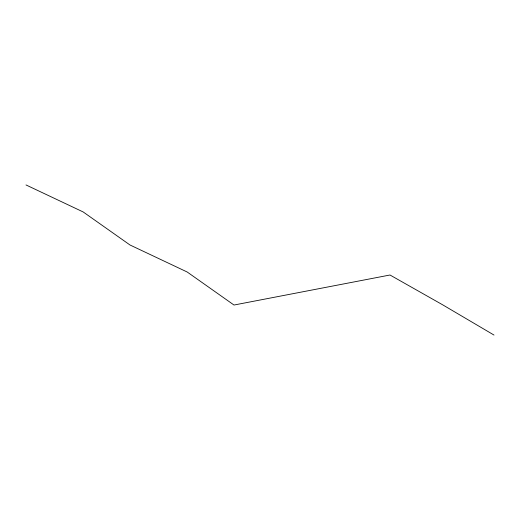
<?xml version="1.0" encoding="UTF-8"?>
<svg xmlns="http://www.w3.org/2000/svg" width="520" height="520" viewBox="0 0 520 520"><rect width="100%" height="100%" fill="white"/><g stroke="black" fill="none" stroke-linecap="round" stroke-linejoin="round"><path stroke-width="0.78" d="M26 184.944L83.2 211.965L130 244.992L187.2 272.012L234 305.032L390 275.008L442.52 304.733L494 335.056"/></g></svg>
